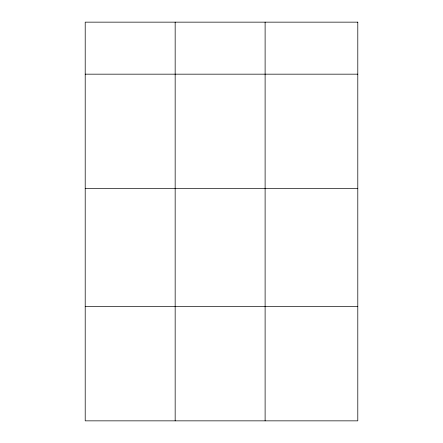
<?xml version="1.0" encoding="UTF-8"?>
<svg xmlns="http://www.w3.org/2000/svg" width="443" height="443" viewBox="0 0 443 443"><rect width="100%" height="100%" fill="white"/><g stroke="black" fill="none" stroke-linecap="round" stroke-linejoin="round"><path stroke-width="0.66" d="M85.206 74.169L357.794 74.169M85.206 188.574L357.794 188.574M85.206 306.445L357.794 306.445M265.113 22.15L265.113 420.85M175.162 22.15L175.162 420.85M357.794 22.15L85.206 22.15L85.206 420.85L357.794 420.85L357.794 22.15"/></g></svg>
